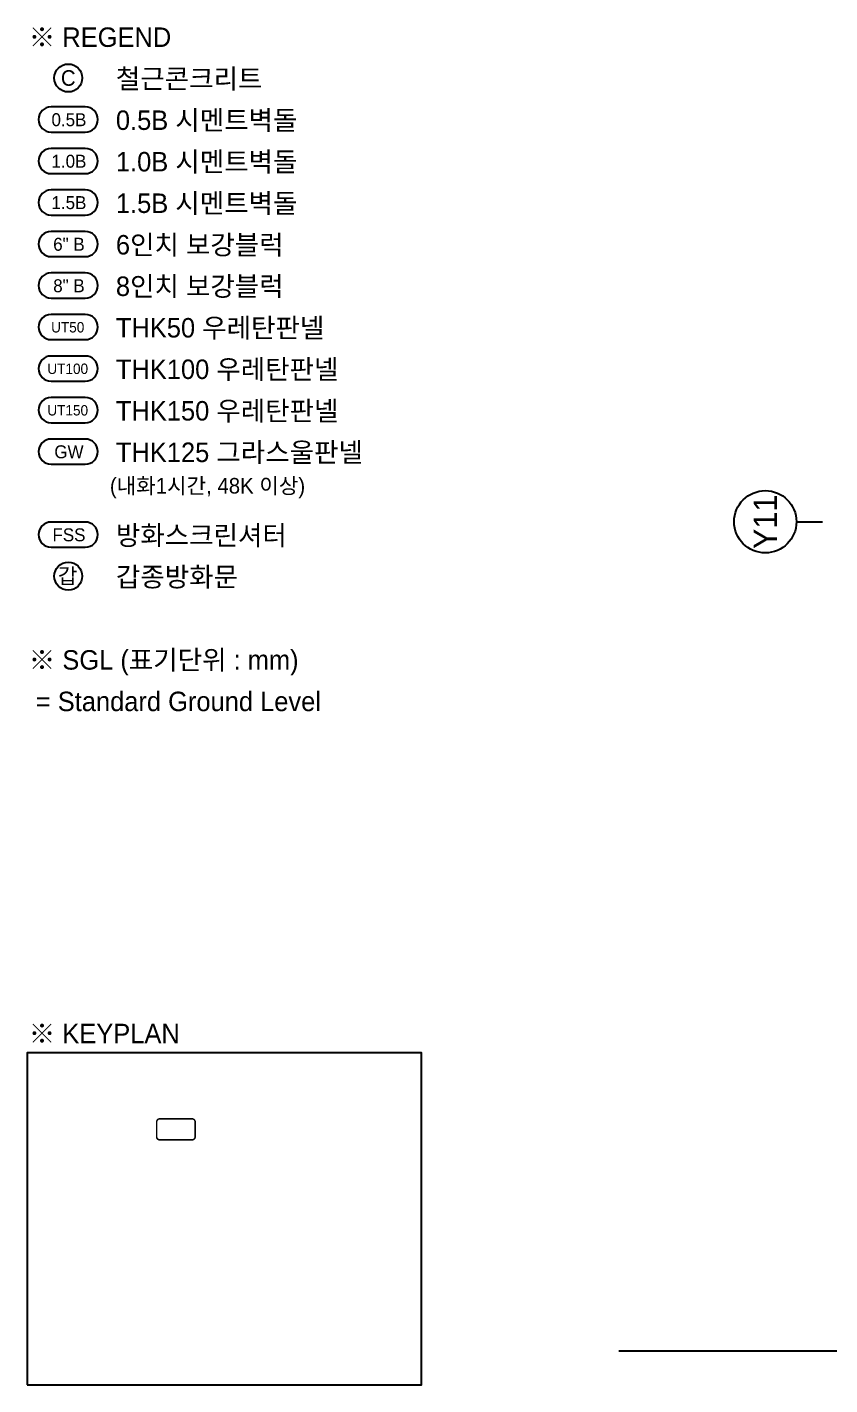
# Model space of a CAD drawing. Header units: millimetres. Extents: x 252711992 to 505989238, y 504776675 to 1009617600.
# Drawn here: x 252790292 to 252798026, y 504818012 to 504831094 of the extents above; entities that cross this region are included whole.
import ezdxf
from ezdxf.enums import TextEntityAlignment as Align

# ---------------------------------------------------------------- set-up
doc = ezdxf.new("R2010")
doc.units = ezdxf.units.MM
doc.linetypes.add('사무실2종$0$ACAD_ISO04W100', pattern=[30, 24, -3, 0, -3])
for name, color, linetype in [('4A.TEC TEXT', 7, 'Continuous'), ('4A.TEC TEXT 2', 3, 'Continuous'), ('4A.TEC 심볼', 7, 'Continuous')]:
    doc.layers.add(name, color=color, linetype=linetype)
doc.layers.add('DEFPOINT', color=135, linetype='Continuous', plot=False)
doc.styles.add('GHS', font='malgun.ttf')
doc.styles.add('나눔고딕', font='')
doc.styles.add('돋움', font='')
doc.styles.add('울릉도L', font='')
doc.styles.get('나눔고딕').set_extended_font_data('Dotum')
doc.styles.get('돋움').set_extended_font_data('Dotum')
doc.styles.get('울릉도L').set_extended_font_data('Dotum')

# ---------------------------------------------------------------- blocks, each defined once
blk = doc.blocks.new('ccs122')
at = {"layer": '4A.TEC 심볼'}
blk.add_line((0, 8), (0, 3), dxfattribs=at)
blk.add_circle((0, 14), 6, dxfattribs=at)
at = {"layer": '4A.TEC TEXT 2', "color": 3, "style": 'GHS'}
blk.add_attdef('NO', text='', height=4.5, dxfattribs=at).set_placement((-0.01, 14.02), align=Align.MIDDLE_CENTER)

msp = doc.modelspace()

# ---------------------------------------------------------------- linework, layer by layer
at = {"layer": '4A.TEC 심볼'}
for points in [[(252790852.08, 504830325.48), (252790522.86, 504830325.48, 1), (252790522.86, 504830083.07), (252790852.08, 504830083.07, 1)], [(252790852.08, 504829925.48), (252790522.86, 504829925.48, 1), (252790522.86, 504829683.07), (252790852.08, 504829683.07, 1)], [(252790852.08, 504829525.48), (252790522.86, 504829525.48, 1), (252790522.86, 504829283.07), (252790852.08, 504829283.07, 1)], [(252790852.08, 504829125.48), (252790522.86, 504829125.48, 1), (252790522.86, 504828883.07), (252790852.08, 504828883.07, 1)], [(252790852.08, 504828725.48), (252790522.86, 504828725.48, 1), (252790522.86, 504828483.07), (252790852.08, 504828483.07, 1)], [(252790852.08, 504828325.48), (252790522.86, 504828325.48, 1), (252790522.86, 504828083.07), (252790852.08, 504828083.07, 1)], [(252790852.08, 504827925.48), (252790522.86, 504827925.48, 1), (252790522.86, 504827683.07), (252790852.08, 504827683.07, 1)], [(252790852.08, 504827525.48), (252790522.86, 504827525.48, 1), (252790522.86, 504827283.07), (252790852.08, 504827283.07, 1)], [(252790852.08, 504827125.48), (252790522.86, 504827125.48, 1), (252790522.86, 504826883.07), (252790852.08, 504826883.07, 1)], [(252790852.08, 504826325.48), (252790522.86, 504826325.48, 1), (252790522.86, 504826083.07), (252790852.08, 504826083.07, 1)]]:
    msp.add_lwpolyline(points, format="xyb", close=True, dxfattribs=at)
for centre in [(252790687.47, 504830604.27), (252790687.47, 504825804.27)]:
    msp.add_circle(centre, 134.66, dxfattribs=at)
at = {"layer": 'DEFPOINT'}
msp.add_line((252832191.54, 504818337.29, 3333.33), (252795991.54, 504818337.29, 3333.33), dxfattribs=at)

# ---------------------------------------------------------------- block references
at = {"layer": '4A.TEC 심볼'}
ref = msp.add_blockref('ccs122', (252798104.04, 504826328.18, -4999.55), dxfattribs=dict(at, xscale=49.99999977496833, yscale=49.99999977496833, zscale=49.99999977496833, rotation=90))
ref.add_attrib('NO', 'Y11', dxfattribs={"layer": '0', "color": 3, "height": 225, "rotation": 90, "style": '울릉도L'}).set_placement((252797403.15, 504826327.87, -4999.55), align=Align.MIDDLE_CENTER)

# ---------------------------------------------------------------- texts
at = {"layer": '4A.TEC TEXT', "style": '돋움'}
for s, p in [('C', (252790687.47, 504830604.27)), ('갑', (252790681.23, 504825806.22))]:
    msp.add_text(s, height=150, dxfattribs=at).set_placement(p, align=Align.MIDDLE_CENTER)
for s, height, p in [('0.5B', 125, (252790694.35, 504830202.35)), ('1.0B', 125, (252790694.35, 504829802.35)), ('1.5B', 125, (252790694.35, 504829402.35)), ('6" B', 125, (252790694.35, 504829002.35)), ('8" B', 125, (252790694.35, 504828602.35)), ('UT50', 100, (252790682.46, 504828202.35)), ('UT100', 100, (252790682.46, 504827802.35)), ('UT150', 100, (252790682.46, 504827402.35)), ('GW', 125, (252790694.35, 504827002.35)), ('FSS', 125, (252790694.35, 504826202.35))]:
    msp.add_text(s, height=height, dxfattribs=at).set_placement(p, align=Align.MIDDLE)
at = {"layer": '4A.TEC TEXT 2', "color": 3, "style": '나눔고딕'}
for s, height, p in [('※ REGEND', 187.5, (252790306.79, 504830847.49)), ('철근콘크리트', 187.5, (252791146.74, 504830447.5)), ('0.5B 시멘트벽돌', 187.5, (252791146.74, 504830047.51)), ('1.0B 시멘트벽돌', 187.5, (252791146.74, 504829647.51)), ('1.5B 시멘트벽돌', 187.5, (252791146.74, 504829247.51)), ('6인치 보강블럭', 187.5, (252791146.74, 504828847.51)), ('8인치 보강블럭', 187.5, (252791146.74, 504828447.51)), ('THK50 우레탄판넬', 187.5, (252791146.74, 504828047.51)), ('THK100 우레탄판넬', 187.5, (252791146.74, 504827647.51)), ('THK150 우레탄판넬', 187.5, (252791146.74, 504827247.51)), ('THK125 그라스울판넬', 187.5, (252791146.74, 504826847.51)), ('(내화1시간, 48K 이상)', 150, (252791088.64, 504826555.15)), ('방화스크린셔터', 187.5, (252791146.74, 504826047.51)), ('갑종방화문', 187.5, (252791146.74, 504825647.51)), ('※ SGL (표기단위 : mm)', 187.5, (252790306.79, 504824847.49)), (' = Standard Ground Level', 187.5, (252790306.79, 504824447.49)), ('※ KEYPLAN', 187.5, (252790306.79, 504821247.49))]:
    msp.add_text(s, height=height, dxfattribs=at).set_placement(p, align=Align.BOTTOM_LEFT)

# ---------------------------------------------------------------- wipeouts: each hides what was drawn before it
msp.add_wipeout([(252790291.54, 504821212.29), (252794091.54, 504821212.29), (252794091.54, 504818012.29), (252790291.54, 504818012.29)]).translate(0, 0, 3333.33).dxf.layer = 'DEFPOINT'

# ---------------------------------------------------------------- next in the draw order: linework, layer by layer
at = {"elevation": 3333.33}
msp.add_lwpolyline([(252790291.54, 504818012.29), (252794091.54, 504818012.29), (252794091.54, 504821212.29), (252790291.54, 504821212.29)], close=True, dxfattribs=at)
at = {"color": 10, "linetype": '사무실2종$0$ACAD_ISO04W100', "ltscale": 3, "const_width": 15}
msp.add_lwpolyline([(252791569.63, 504820372.61), (252791880.32, 504820372.61, 0.41421356), (252791910.32, 504820402.61), (252791910.32, 504820545.33, 0.41421356), (252791880.32, 504820575.33), (252791569.63, 504820575.33, 0.41421356), (252791539.63, 504820545.33), (252791539.63, 504820402.61, 0.41421356)], format="xyb", close=True, dxfattribs=at)

doc.saveas('drawing.dxf')
